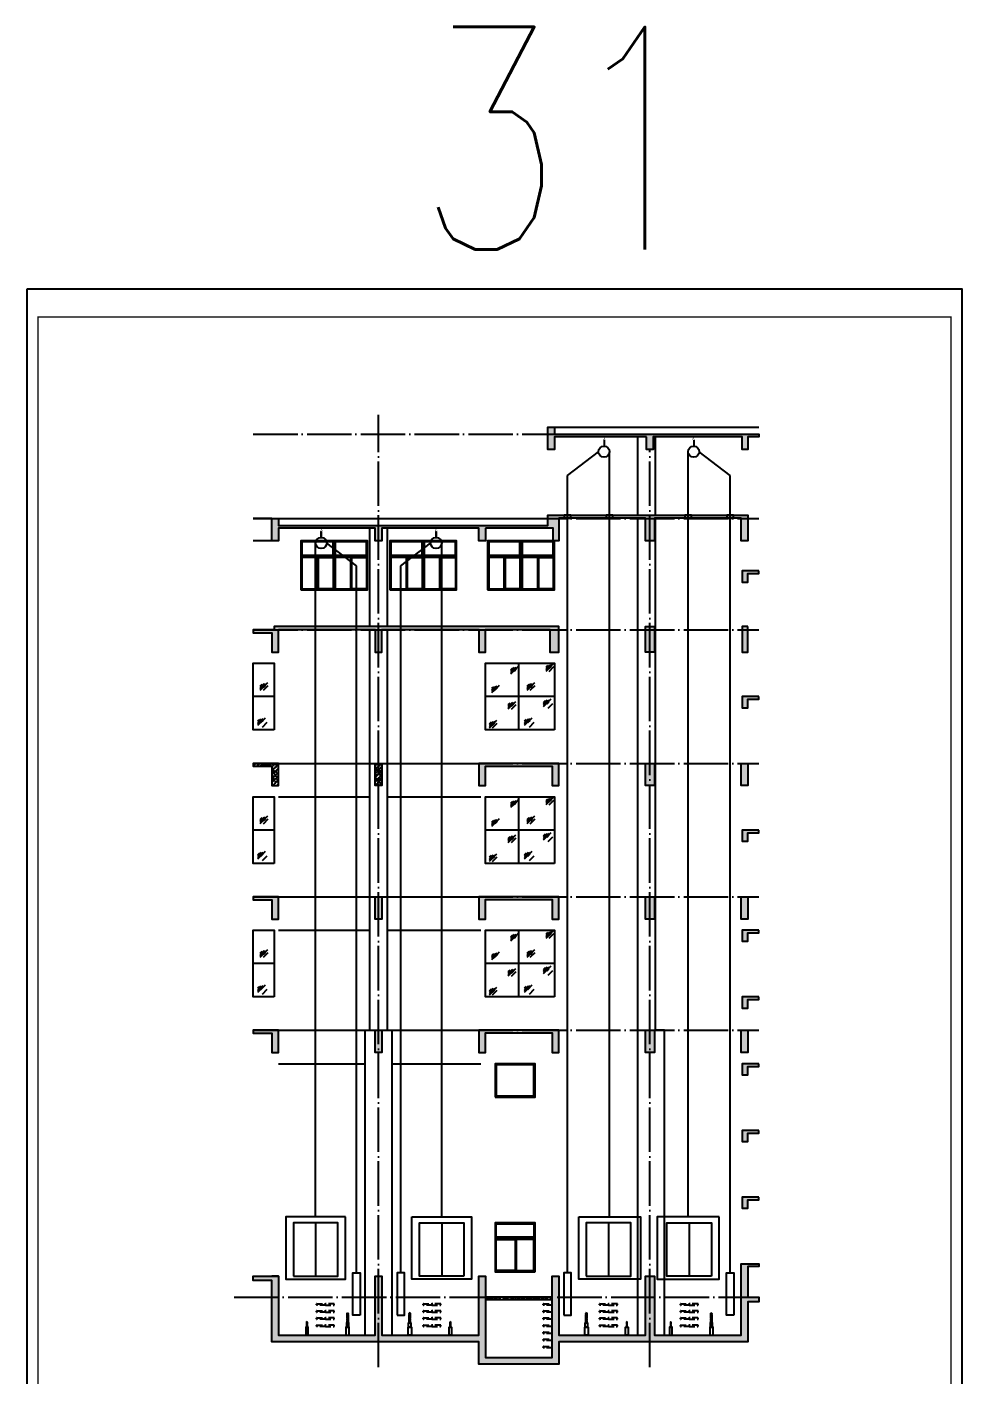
# Model space of a CAD drawing. Extents: x 6843040 to 15500510, y -6507076 to -4940511.
# Drawn here: x 8035144 to 8077194, y -6026614 to -5966062 of the extents above; entities that cross this region are included whole.
import ezdxf

# ---------------------------------------------------------------- set-up
doc = ezdxf.new("R2010")
doc.units = 0
doc.header["$LTSCALE"] = 1000
doc.header["$MEASUREMENT"] = 0
doc.linetypes.add('DASH', pattern=[0.35, 0.25, -0.1])
doc.linetypes.add('DOTE', pattern=[2.42, 2, -0.2, 0.02, -0.2])
for name, color, linetype in [('COLUMN', 10, 'Continuous'), ('DOTE', 8, 'DOTE'), ('E_LINE_4', 5, 'Continuous'), ('E_LINE_5', 8, 'Continuous'), ('plan-1', 40, 'Continuous'), ('PUB_HACTH', 8, 'Continuous'), ('PUB_HATCH', 8, 'Continuous'), ('PUB_TEXT', 7, 'Continuous'), ('PUB_TITLE', 4, 'Continuous'), ('STAIR', 2, 'Continuous')]:
    doc.layers.add(name, color=color, linetype=linetype)
doc.styles.add('_HZTXT', font='SIMPLEX', dxfattribs={"width": 0.9, "bigfont": 'HZTXT'})
pattern_1 = [(45, (-168062.69, 49489.64), (-88.3883476, 88.3883476), []), (50, (-168062.7, 49489.64), (358.630091, -31.3760675), [37.5, -412.5]), (355, (-168062.7, 49489.64), (-69.375667, 376.096067), [30, -330]), (100.4514, (-168032.8, 49487.03), (289.254691, 344.719771), [31.870095, -350.571056]), (46.1842, (-168062.7, 49589.64), (533.620524, -82.759507), [56.25, -618.75]), (96.6356, (-168018.2, 49582.75), (467.331353, 487.058935), [47.805144, -525.8565]), (351.1842, (-168062.7, 49589.64), (467.330973, 487.0593), [45, -495]), (21, (-168012.7, 49564.64), (298.453526, -201.309445), [37.5, -412.5]), (326, (-168012.7, 49564.64), (121.657666, 362.575023), [30, -330]), (71.4514, (-167987.8, 49547.87), (420.111314, 161.265248), [31.870095, -350.571056]), (37.5, (-168062.69, 49489.64), (6.0799277, 166.4469269), [0, -326, 0, -335, 0, -331.25]), (7.5, (-168062.69, 49489.64), (131.5347687, 197.205856), [0, -191, 0, -318.5, 0, -126.25]), (327.5, (-168174.19, 49489.64), (266.911218, -11.2774359), [0, -125, 0, -390, 0, -517.5]), (317.5, (-168224.19, 49489.64), (291.5930847, 50.052491), [0, -162.5, 0, -259, 0, -367.5])]

msp = doc.modelspace()

# ---------------------------------------------------------------- hatches: boundary and pattern name
at = {"layer": 'PUB_HACTH'}
h = msp.add_hatch(dxfattribs=at)
h.set_pattern_fill('玻璃1', color=256, scale=150, style=0)
h.set_pattern_definition([(45, (400297.2, 55995.7), (-734.82537, 734.82537), [336, -864]), (45, (400441.2, 56055.7), (-734.82537, 734.82537), [144, -1056]), (45, (400297.2, 56055.7), (-734.82537, 734.82537), [240, -960]), (45, (400369.2, 55995.7), (806.10173, -806.10173), [300, -900]), (45, (400297.2, 55935.7), (-734.82537, 734.82537), [480, -720]), (45, (400297.2, 56115.7), (-734.82537, 734.82537), [120, -1080])])
h.paths.add_polyline_path([(8045318.4, -5994662.1), (8045318.4, -5997662.1), (8046259.7, -5997662.1), (8046259.7, -5994662.1)])
h = msp.add_hatch(dxfattribs=at)
h.set_pattern_fill('玻璃1', color=256, scale=150, style=0)
h.set_pattern_definition([(45, (412297.6, 55995.7), (-734.82537, 734.82537), [336, -864]), (45, (412441.6, 56055.7), (-734.82537, 734.82537), [144, -1056]), (45, (412297.6, 56055.7), (-734.82537, 734.82537), [240, -960]), (45, (412369.6, 55995.7), (806.10173, -806.10173), [300, -900]), (45, (412297.6, 55935.7), (-734.82537, 734.82537), [480, -720]), (45, (412297.6, 56115.7), (-734.82537, 734.82537), [120, -1080])])
h.paths.add_polyline_path([(8058860.1, -5997662.1), (8055759.7, -5997662.1), (8055759.7, -5994662.1), (8056258.5, -5994662.1), (8058860.1, -5994662.1)])
h = msp.add_hatch(dxfattribs=at)
h.set_pattern_fill('玻璃1', color=256, scale=150, style=0)
h.set_pattern_definition([(45, (400297.2, 49995.7), (-734.82537, 734.82537), [336, -864]), (45, (400441.2, 50055.7), (-734.82537, 734.82537), [144, -1056]), (45, (400297.2, 50055.7), (-734.82537, 734.82537), [240, -960]), (45, (400369.2, 49995.7), (806.10173, -806.10173), [300, -900]), (45, (400297.2, 49935.7), (-734.82537, 734.82537), [480, -720]), (45, (400297.2, 50115.7), (-734.82537, 734.82537), [120, -1080])])
h.paths.add_polyline_path([(8045318.4, -6000662.1), (8045318.4, -6003662.1), (8046259.7, -6003662.1), (8046259.7, -6000662.1)])
h = msp.add_hatch(dxfattribs=at)
h.set_pattern_fill('玻璃1', color=256, scale=150, style=0)
h.set_pattern_definition([(45, (412297.6, 49995.7), (-734.82537, 734.82537), [336, -864]), (45, (412441.6, 50055.7), (-734.82537, 734.82537), [144, -1056]), (45, (412297.6, 50055.7), (-734.82537, 734.82537), [240, -960]), (45, (412369.6, 49995.7), (806.10173, -806.10173), [300, -900]), (45, (412297.6, 49935.7), (-734.82537, 734.82537), [480, -720]), (45, (412297.6, 50115.7), (-734.82537, 734.82537), [120, -1080])])
h.paths.add_polyline_path([(8058860.1, -6003662.1), (8055759.7, -6003662.1), (8055759.7, -6000662.1), (8056258.5, -6000662.1), (8058860.1, -6000662.1)])
h = msp.add_hatch(dxfattribs=at)
h.set_pattern_fill('玻璃1', color=256, scale=150, style=0)
h.set_pattern_definition([(45, (400297.2, 43995.7), (-734.82537, 734.82537), [336, -864]), (45, (400441.2, 44055.7), (-734.82537, 734.82537), [144, -1056]), (45, (400297.2, 44055.7), (-734.82537, 734.82537), [240, -960]), (45, (400369.2, 43995.7), (806.10173, -806.10173), [300, -900]), (45, (400297.2, 43935.7), (-734.82537, 734.82537), [480, -720]), (45, (400297.2, 44115.7), (-734.82537, 734.82537), [120, -1080])])
h.paths.add_polyline_path([(8045318.4, -6006662.1), (8045318.4, -6009662.1), (8046259.7, -6009662.1), (8046259.7, -6006662.1)])
h = msp.add_hatch(dxfattribs=at)
h.set_pattern_fill('玻璃1', color=256, scale=150, style=0)
h.set_pattern_definition([(45, (412297.6, 43995.7), (-734.82537, 734.82537), [336, -864]), (45, (412441.6, 44055.7), (-734.82537, 734.82537), [144, -1056]), (45, (412297.6, 44055.7), (-734.82537, 734.82537), [240, -960]), (45, (412369.6, 43995.7), (806.10173, -806.10173), [300, -900]), (45, (412297.6, 43935.7), (-734.82537, 734.82537), [480, -720]), (45, (412297.6, 44115.7), (-734.82537, 734.82537), [120, -1080])])
h.paths.add_polyline_path([(8058860.1, -6009662.1), (8055759.7, -6009662.1), (8055759.7, -6006662.1), (8056258.5, -6006662.1), (8058860.1, -6006662.1)])
at = {"layer": 'PUB_HATCH'}
h = msp.add_hatch(dxfattribs=at)
h.set_pattern_fill('钢筋混凝土', color=256, scale=50, style=0)
h.set_pattern_definition(pattern_1)
h.paths.add_polyline_path([(8046459.7, -6011162.1), (8045318.4, -6011162.1), (8045318.4, -6011292.1), (8046160.1, -6011292.1), (8046160.1, -6012162.1), (8046459.7, -6012162.1)])
h.paths.add_polyline_path([(8046459.7, -6005162.1), (8045318.4, -6005162.1), (8045318.4, -6005292.1), (8046160.1, -6005292.1), (8046160.1, -6006162.1), (8046459.7, -6006162.1)])
h.paths.add_polyline_path([(8051109.5, -6005162.1), (8051109.5, -6006162.1), (8050809.9, -6006162.1), (8050809.9, -6005162.1)])
h.paths.add_polyline_path([(8055459.7, -6005162.1), (8055459.7, -6006162.1), (8055759.7, -6006162.1), (8055759.7, -6005282.1), (8058760.1, -6005282.1), (8058760.1, -6006162.1), (8059060.1, -6006162.1), (8059060.1, -6005162.1)])
h.paths.add_polyline_path([(8055459.7, -6011162.1), (8055459.7, -6012162.1), (8055759.7, -6012162.1), (8055759.7, -6011282.1), (8058760.1, -6011282.1), (8058760.1, -6012162.1), (8059060.1, -6012162.1), (8059060.1, -6011162.1)])
h.paths.add_polyline_path([(8051109.5, -6011162.1), (8051109.5, -6012162.1), (8050809.9, -6012162.1), (8050809.9, -6011162.1)])
h.paths.add_polyline_path([(8063359.7, -6011162.1), (8063359.7, -6012162.1), (8062960.1, -6012162.1), (8062960.1, -6011162.1)])
h.paths.add_polyline_path([(8067559.7, -6011162.1), (8067559.7, -6012162.1), (8067259.7, -6012162.1), (8067259.7, -6011162.1)])
h.paths.add_polyline_path([(8068052.1, -6012662.1), (8067309.7, -6012662.1), (8067309.7, -6013162.1), (8067559.7, -6013162.1), (8067559.7, -6012782.1), (8068052.1, -6012782.1)])
h.paths.add_polyline_path([(8068052.1, -6015662.1), (8067309.7, -6015662.1), (8067309.7, -6016162.1), (8067559.7, -6016162.1), (8067559.7, -6015782.1), (8068052.1, -6015782.1)])
h.paths.add_polyline_path([(8068052.1, -6018662.1), (8067309.7, -6018662.1), (8067309.7, -6019162.1), (8067559.7, -6019162.1), (8067559.7, -6018782.1), (8068052.1, -6018782.1)])
h.paths.add_polyline_path([(8068052.1, -6009662.1), (8067309.7, -6009662.1), (8067309.7, -6010162.1), (8067559.7, -6010162.1), (8067559.7, -6009782.1), (8068052.1, -6009782.1)])
h.paths.add_polyline_path([(8068052.1, -6006662.1), (8067309.7, -6006662.1), (8067309.7, -6007162.1), (8067559.7, -6007162.1), (8067559.7, -6006782.1), (8068052.1, -6006782.1)])
h.paths.add_polyline_path([(8067559.7, -6005162.1), (8067559.7, -6006162.1), (8067259.7, -6006162.1), (8067259.7, -6005162.1)])
h.paths.add_polyline_path([(8063359.7, -6005162.1), (8063359.7, -6006162.1), (8062960.1, -6006162.1), (8062960.1, -6005162.1)])
h.paths.add_polyline_path([(8068052.1, -6002162.1), (8067309.7, -6002162.1), (8067309.7, -6002662.1), (8067559.7, -6002662.1), (8067559.7, -6002282.1), (8068052.1, -6002282.1)])
h.paths.add_polyline_path([(8067559.7, -5999162.1), (8067559.7, -6000162.1), (8067259.7, -6000162.1), (8067259.7, -5999162.1)])
h.paths.add_polyline_path([(8063359.7, -5999162.1), (8063359.7, -6000162.1), (8062960.1, -6000162.1), (8062960.1, -5999162.1)])
h.paths.add_polyline_path([(8055459.7, -5999162.1), (8055459.7, -6000162.1), (8055759.7, -6000162.1), (8055759.7, -5999282.1), (8058760.1, -5999282.1), (8058760.1, -6000162.1), (8059060.1, -6000162.1), (8059060.1, -5999162.1)])
h.paths.add_polyline_path([(8046459.7, -5993142.1), (8050809.9, -5993142.1), (8050809.9, -5994162.1), (8051109.5, -5994162.1), (8051109.5, -5993142.1), (8055459.7, -5993142.1), (8055459.7, -5994162.1), (8055759.7, -5994162.1), (8055759.7, -5993142.1), (8058660.5, -5993142.1), (8058660.5, -5994162.1), (8059060.1, -5994162.1), (8059060.1, -5993012.1), (8046259.7, -5993012.1), (8046259.7, -5993162.1), (8045318.4, -5993162.1), (8045318.4, -5993292.1), (8046160.1, -5993292.1), (8046160.1, -5994162.1), (8046459.7, -5994162.1)])
h.paths.add_polyline_path([(8067559.7, -5993012.1), (8067309.7, -5993012.1), (8067309.7, -5994162.1), (8067559.7, -5994162.1)])
h.paths.add_polyline_path([(8063359.7, -5993012.1), (8063359.7, -5994162.1), (8062960.1, -5994162.1), (8062960.1, -5993012.1)])
h.paths.add_polyline_path([(8068052.1, -5996162.1), (8067309.7, -5996162.1), (8067309.7, -5996662.1), (8067559.7, -5996662.1), (8067559.7, -5996282.1), (8068052.1, -5996282.1)])
h.paths.add_polyline_path([(8068052.1, -5990512.1), (8067309.7, -5990512.1), (8067309.7, -5991012.1), (8067559.7, -5991012.1), (8067559.7, -5990632.1), (8068052.1, -5990632.1)])
h.paths.add_polyline_path([(8055759.7, -5988588.2), (8055759.7, -5989168.1), (8055459.7, -5989168.1), (8055459.7, -5988588.2), (8051109.7, -5988588.2), (8051109.7, -5989168.1), (8050809.7, -5989168.1), (8050809.7, -5988588.2), (8046459.7, -5988588.2), (8046459.7, -5989168.1), (8046159.7, -5989168.1), (8046159.7, -5988162.1), (8046459.7, -5988162.1), (8046459.7, -5988468.1), (8058560.1, -5988468.1), (8058560.1, -5988012.1), (8067559.7, -5988012.1), (8067559.7, -5989162.1), (8067259.7, -5989162.1), (8067259.7, -5988142.1), (8063359.7, -5988142.1), (8063359.7, -5989162.1), (8062960.1, -5989162.1), (8062960.1, -5988142.1), (8059060.1, -5988142.1), (8059060.1, -5989162.1), (8058810.1, -5989162.1), (8058810.1, -5988588.2)])
h.paths.add_polyline_path([(8063010.1, -5984482.1), (8058860.1, -5984482.1), (8058860.1, -5985062.1), (8058560.1, -5985062.1), (8058560.1, -5984056), (8058860.1, -5984056), (8058860.1, -5984362.1), (8068052.1, -5984362.1), (8068052.1, -5984482.1), (8067559.7, -5984482.1), (8067559.7, -5985056), (8067309.7, -5985056), (8067309.7, -5984482.1), (8063309.7, -5984482.1), (8063309.7, -5985056), (8063010.1, -5985056)])
h = msp.add_hatch(dxfattribs=at)
h.set_pattern_fill('钢筋混凝土', color=256, scale=50, style=0)
h.set_pattern_definition([(45, (-158348.54, 0), (-88.3883476, 88.3883476), []), (50, (-158348.54, 0), (358.630091, -31.3760675), [37.5, -412.5]), (355, (-158348.54, 0), (-69.375667, 376.096067), [30, -330]), (100.4514, (-158318.65, -2.6), (289.254691, 344.719771), [31.870095, -350.571056]), (46.1842, (-158348.54, 100), (533.620524, -82.759507), [56.25, -618.75]), (96.6356, (-158304.07, 93.1), (467.331353, 487.058935), [47.805144, -525.8565]), (351.1842, (-158348.54, 100), (467.330973, 487.0593), [45, -495]), (21, (-158298.54, 75), (298.453526, -201.309445), [37.5, -412.5]), (326, (-158298.54, 75), (121.657666, 362.575023), [30, -330]), (71.4514, (-158273.67, 58.22), (420.111314, 161.265248), [31.870095, -350.571056]), (37.5, (-158348.54, 0), (6.0799277, 166.4469269), [0, -326, 0, -335, 0, -331.25]), (7.5, (-158348.54, 0), (131.5347687, 197.205856), [0, -191, 0, -318.5, 0, -126.25]), (327.5, (-158460.04, 0), (266.911218, -11.2774359), [0, -125, 0, -390, 0, -517.5]), (317.5, (-158510.04, 0), (291.5930847, 50.052491), [0, -162.5, 0, -259, 0, -367.5])])
h.paths.add_polyline_path([(8046459.7, -5999162.1), (8045318.4, -5999162.1), (8045318.4, -5999292.1), (8046160.1, -5999292.1), (8046160.1, -6000162.1), (8046459.7, -6000162.1)])
h.paths.add_polyline_path([(8051109.5, -5999162.1), (8051109.5, -6000162.1), (8050809.9, -6000162.1), (8050809.9, -5999162.1)])
h = msp.add_hatch(dxfattribs=at)
h.set_pattern_fill('钢筋混凝土', color=256, scale=50, style=0)
h.set_pattern_definition(pattern_1)
h.paths.add_polyline_path([(8067259.7, -6022212.1), (8067259.7, -6021662.1), (8068052.1, -6021662.1), (8068052.1, -6021782.1), (8067559.7, -6021782.1), (8067559.7, -6023162.1), (8068052.1, -6023162.1), (8068052.1, -6023362.1), (8067559.7, -6023362.1), (8067559.7, -6025162.1), (8059060.1, -6025162.1), (8059060.1, -6026162.1), (8055459.7, -6026162.1), (8055459.7, -6025162.1), (8046159.7, -6025162.1), (8046159.7, -6022412.1), (8045318.4, -6022412.1), (8045318.4, -6022212.1), (8046459.7, -6022212.1), (8046459.7, -6024862.1), (8050809.7, -6024862.1), (8050809.7, -6022212.1), (8051109.7, -6022212.1), (8051109.7, -6024862.1), (8055459.7, -6024862.1), (8055459.7, -6022212.1), (8055759.7, -6022212.1), (8055759.7, -6025862.1), (8058760.1, -6025862.1), (8058760.1, -6022212.1), (8059060.1, -6022212.1), (8059060.1, -6024862.1), (8062960.1, -6024862.1), (8062960.1, -6022212.1), (8063359.7, -6022212.1), (8063359.7, -6024862.1), (8067259.7, -6024862.1)])
h = msp.add_hatch(dxfattribs=at)
h.set_pattern_fill('钢筋混凝土', color=256, scale=50, style=0)
h.set_pattern_definition(pattern_1)
h.paths.add_polyline_path([(8055759.7, -6023262.1), (8058760.1, -6023262.1), (8058760.1, -6023162.1), (8055759.7, -6023162.1)])

# ---------------------------------------------------------------- linework, layer by layer
at = {"layer": 'COLUMN'}
for points in [[(8063010.1, -5984482.1), (8058860.1, -5984482.1), (8058860.1, -5985062.1), (8058560.1, -5985062.1), (8058560.1, -5984056), (8058860.1, -5984056), (8058860.1, -5984362.1), (8068052.1, -5984362.1), (8068052.1, -5984482.1), (8067559.7, -5984482.1), (8067559.7, -5985056), (8067309.7, -5985056), (8067309.7, -5984482.1), (8063309.7, -5984482.1), (8063309.7, -5985056), (8063010.1, -5985056), (8063010.1, -5984482.1)], [(8055759.7, -5988588.2), (8055759.7, -5989168.1), (8055459.7, -5989168.1), (8055459.7, -5988588.2), (8051109.7, -5988588.2), (8051109.7, -5989168.1), (8050809.7, -5989168.1), (8050809.7, -5988588.2), (8046459.7, -5988588.2), (8046459.7, -5989168.1), (8046159.7, -5989168.1), (8046159.7, -5988162.1), (8046459.7, -5988162.1), (8046459.7, -5988468.1), (8058560.1, -5988468.1), (8058560.1, -5988012.1), (8067559.7, -5988012.1), (8067559.7, -5989162.1), (8067259.7, -5989162.1), (8067259.7, -5988142.1), (8063359.7, -5988142.1), (8063359.7, -5989162.1), (8062960.1, -5989162.1), (8062960.1, -5988142.1), (8059060.1, -5988142.1), (8059060.1, -5989162.1), (8058810.1, -5989162.1), (8058810.1, -5989162.1), (8058810.1, -5988588.2), (8055759.7, -5988588.2)], [(8046459.7, -5993142.1), (8050809.9, -5993142.1), (8050809.9, -5994162.1), (8051109.5, -5994162.1), (8051109.5, -5993142.1), (8055459.7, -5993142.1), (8055459.7, -5994162.1), (8055759.7, -5994162.1), (8055759.7, -5993142.1), (8058660.5, -5993142.1), (8058660.5, -5994162.1), (8059060.1, -5994162.1), (8059060.1, -5993012.1), (8046259.7, -5993012.1), (8046259.7, -5993162.1), (8045318.4, -5993162.1), (8045318.4, -5993292.1), (8046160.1, -5993292.1), (8046160.1, -5994162.1), (8046459.7, -5994162.1), (8046459.7, -5993142.1)], [(8055459.7, -5999162.1), (8055459.7, -6000162.1), (8055759.7, -6000162.1), (8055759.7, -5999282.1), (8058760.1, -5999282.1), (8058760.1, -6000162.1), (8059060.1, -6000162.1), (8059060.1, -5999162.1), (8055459.7, -5999162.1)], [(8055459.7, -6005162.1), (8055459.7, -6006162.1), (8055759.7, -6006162.1), (8055759.7, -6005282.1), (8058760.1, -6005282.1), (8058760.1, -6006162.1), (8059060.1, -6006162.1), (8059060.1, -6005162.1), (8055459.7, -6005162.1)], [(8055459.7, -6011162.1), (8055459.7, -6012162.1), (8055759.7, -6012162.1), (8055759.7, -6011282.1), (8058760.1, -6011282.1), (8058760.1, -6012162.1), (8059060.1, -6012162.1), (8059060.1, -6011162.1), (8055459.7, -6011162.1)], [(8067259.7, -6022212.1), (8067259.7, -6021662.1), (8068052.1, -6021662.1), (8068052.1, -6021782.1), (8067559.7, -6021782.1), (8067559.7, -6023162.1), (8068052.1, -6023162.1), (8068052.1, -6023362.1), (8067559.7, -6023362.1), (8067559.7, -6025162.1), (8059060.1, -6025162.1), (8059060.1, -6026162.1), (8055459.7, -6026162.1), (8055459.7, -6025162.1), (8046159.7, -6025162.1), (8046159.7, -6022412.1), (8045318.4, -6022412.1), (8045318.4, -6022212.1), (8046459.7, -6022212.1), (8046459.7, -6024862.1), (8050809.7, -6024862.1), (8050809.7, -6022212.1), (8051109.7, -6022212.1), (8051109.7, -6024862.1), (8055459.7, -6024862.1), (8055459.7, -6022212.1), (8055759.7, -6022212.1), (8055759.7, -6025862.1), (8058760.1, -6025862.1), (8058760.1, -6022212.1), (8059060.1, -6022212.1), (8059060.1, -6024862.1), (8062960.1, -6024862.1), (8062960.1, -6022212.1), (8063359.7, -6022212.1), (8063359.7, -6024862.1), (8067259.7, -6024862.1), (8067259.7, -6022212.1), (8067259.7, -6022212.1)], [(8046459.7, -6022212.1), (8046159.7, -6022212.1)]]:
    msp.add_lwpolyline(points, dxfattribs=at)
for points in [[(8068052.1, -5990512.1), (8067309.7, -5990512.1), (8067309.7, -5991012.1), (8067559.7, -5991012.1), (8067559.7, -5990632.1), (8068052.1, -5990632.1)], [(8063359.7, -5993012.1), (8063359.7, -5994162.1), (8062960.1, -5994162.1), (8062960.1, -5993012.1)], [(8067559.7, -5993012.1), (8067309.7, -5993012.1), (8067309.7, -5994162.1), (8067559.7, -5994162.1), (8067559.7, -5993012.1)], [(8068052.1, -5996162.1), (8067309.7, -5996162.1), (8067309.7, -5996662.1), (8067559.7, -5996662.1), (8067559.7, -5996282.1), (8068052.1, -5996282.1)], [(8046459.7, -5999162.1), (8045318.4, -5999162.1), (8045318.4, -5999292.1), (8046160.1, -5999292.1), (8046160.1, -6000162.1), (8046459.7, -6000162.1)], [(8051109.5, -5999162.1), (8051109.5, -6000162.1), (8050809.9, -6000162.1), (8050809.9, -5999162.1)], [(8063359.7, -5999162.1), (8063359.7, -6000162.1), (8062960.1, -6000162.1), (8062960.1, -5999162.1)], [(8067559.7, -5999162.1), (8067559.7, -6000162.1), (8067259.7, -6000162.1), (8067259.7, -5999162.1)], [(8068052.1, -6002162.1), (8067309.7, -6002162.1), (8067309.7, -6002662.1), (8067559.7, -6002662.1), (8067559.7, -6002282.1), (8068052.1, -6002282.1)], [(8046459.7, -6005162.1), (8045318.4, -6005162.1), (8045318.4, -6005292.1), (8046160.1, -6005292.1), (8046160.1, -6006162.1), (8046459.7, -6006162.1)], [(8051109.5, -6005162.1), (8051109.5, -6006162.1), (8050809.9, -6006162.1), (8050809.9, -6005162.1)], [(8063359.7, -6005162.1), (8063359.7, -6006162.1), (8062960.1, -6006162.1), (8062960.1, -6005162.1)], [(8067559.7, -6005162.1), (8067559.7, -6006162.1), (8067259.7, -6006162.1), (8067259.7, -6005162.1)], [(8068052.1, -6006662.1), (8067309.7, -6006662.1), (8067309.7, -6007162.1), (8067559.7, -6007162.1), (8067559.7, -6006782.1), (8068052.1, -6006782.1)], [(8068052.1, -6009662.1), (8067309.7, -6009662.1), (8067309.7, -6010162.1), (8067559.7, -6010162.1), (8067559.7, -6009782.1), (8068052.1, -6009782.1)], [(8046459.7, -6011162.1), (8045318.4, -6011162.1), (8045318.4, -6011292.1), (8046160.1, -6011292.1), (8046160.1, -6012162.1), (8046459.7, -6012162.1)], [(8051109.5, -6011162.1), (8051109.5, -6012162.1), (8050809.9, -6012162.1), (8050809.9, -6011162.1)], [(8063359.7, -6011162.1), (8063359.7, -6012162.1), (8062960.1, -6012162.1), (8062960.1, -6011162.1)], [(8067559.7, -6011162.1), (8067559.7, -6012162.1), (8067259.7, -6012162.1), (8067259.7, -6011162.1)], [(8068052.1, -6012662.1), (8067309.7, -6012662.1), (8067309.7, -6013162.1), (8067559.7, -6013162.1), (8067559.7, -6012782.1), (8068052.1, -6012782.1)], [(8068052.1, -6015662.1), (8067309.7, -6015662.1), (8067309.7, -6016162.1), (8067559.7, -6016162.1), (8067559.7, -6015782.1), (8068052.1, -6015782.1)], [(8068052.1, -6018662.1), (8067309.7, -6018662.1), (8067309.7, -6019162.1), (8067559.7, -6019162.1), (8067559.7, -6018782.1), (8068052.1, -6018782.1)], [(8055759.7, -6023262.1), (8058760.1, -6023262.1), (8058760.1, -6023162.1), (8055759.7, -6023162.1)]]:
    msp.add_lwpolyline(points, close=True, dxfattribs=at)
at = {"layer": 'DOTE'}
for p, q in [((8050959.7, -6026309), (8050959.7, -5983491.8)), ((8063159.9, -6026309), (8063159.9, -5985056))]:
    msp.add_line(p, q, dxfattribs=at)
for points in [[(8045318.4, -5984362.1), (8068052.1, -5984362.1)], [(8045318.4, -5988162.1), (8068052.1, -5988162.1)], [(8045318.4, -5993162.1), (8068052.1, -5993162.1)], [(8045318.4, -5999162.1), (8068052.1, -5999162.1)], [(8045318.4, -6005162.1), (8068052.1, -6005162.1)], [(8045318.4, -6011162.1), (8068052.1, -6011162.1)], [(8044468.6, -6023162.1), (8068052.1, -6023162.1)]]:
    msp.add_lwpolyline(points, dxfattribs=at)
at = {"layer": 'E_LINE_4'}
for points in [[(8062609.9, -5988012.1), (8062609.9, -5984482.1)], [(8063409.9, -5988012.1), (8063409.9, -5984482.1)], [(8062609.9, -6024862.1), (8062609.9, -5988142.1)], [(8063409.9, -6011162.1), (8063409.9, -5988142.1)], [(8050559.7, -5993012.1), (8050559.7, -5988588.2)], [(8051359.7, -5993012.1), (8051359.7, -5988588.2)], [(8050559.7, -6011162.1), (8050559.7, -5993142.1)], [(8051359.7, -6011162.1), (8051359.7, -5993142.1)], [(8058260.1, -5993162.1), (8058260.1, -5993142.1)], [(8046459.7, -5999162.1), (8050559.7, -5999162.1)], [(8051359.7, -5999162.1), (8055459.7, -5999162.1)], [(8046459.7, -6000662.1), (8050559.7, -6000662.1)], [(8051359.7, -6000662.1), (8055559.7, -6000662.1)], [(8046459.7, -6005162.1), (8050559.7, -6005162.1)], [(8051359.7, -6005162.1), (8055459.7, -6005162.1)], [(8046459.7, -6006662.1), (8050559.7, -6006662.1)], [(8051359.7, -6006662.1), (8055559.7, -6006662.1)], [(8046459.7, -6011162.1), (8050559.7, -6011162.1)], [(8050359.7, -6024862.1), (8050359.7, -6011162.1)], [(8051359.7, -6011162.1), (8055459.7, -6011162.1)], [(8051559.7, -6024862.1), (8051559.7, -6011162.1)], [(8063809.9, -6024862.1), (8063809.9, -6011162.1), (8063409.9, -6011162.1)], [(8046459.7, -6012662.1), (8050359.7, -6012662.1)], [(8051559.7, -6012662.1), (8055559.7, -6012662.1)]]:
    msp.add_lwpolyline(points, dxfattribs=at)
at = {"layer": 'E_LINE_5'}
for points in [[(8058860.1, -5984056), (8068052.1, -5984056)], [(8046159.7, -5988162.1), (8045318.4, -5988162.1)], [(8046459.7, -5988162.1), (8058560.1, -5988162.1)], [(8046159.7, -5989168.1), (8045318.4, -5989168.1)], [(8048960.1, -5989162.1), (8048960.1, -5991362.1)], [(8052960.1, -5989162.1), (8052960.1, -5991362.1)], [(8057360.1, -5989162.1), (8057360.1, -5991362.1)], [(8048960.1, -5989862.1), (8047460.1, -5989862.1)], [(8048210.1, -5989862.1), (8048210.1, -5991362.1)], [(8050460.1, -5989862.1), (8048960.1, -5989862.1)], [(8049710.1, -5989862.1), (8049710.1, -5991362.1)], [(8052960.1, -5989862.1), (8051460.1, -5989862.1)], [(8052210.1, -5989862.1), (8052210.1, -5991362.1)], [(8054460.1, -5989862.1), (8052960.1, -5989862.1)], [(8053710.1, -5989862.1), (8053710.1, -5991362.1)], [(8057360.1, -5989862.1), (8055860.1, -5989862.1)], [(8056610.1, -5989862.1), (8056610.1, -5991362.1)], [(8058860.1, -5989862.1), (8057360.1, -5989862.1)], [(8058110.1, -5989862.1), (8058110.1, -5991362.1)], [(8057259.3, -5997662.1), (8057259.3, -5994662.1)], [(8046259.7, -5996162.1), (8045318.4, -5996162.1)], [(8058860.1, -5996162.1), (8055759.7, -5996162.1)], [(8067559.7, -5999162.1), (8067805.1, -5999162.1)], [(8057259.3, -6003662.1), (8057259.3, -6000662.1)], [(8046259.7, -6002162.1), (8045318.4, -6002162.1)], [(8058860.1, -6002162.1), (8055759.7, -6002162.1)], [(8057259.3, -6009662.1), (8057259.3, -6006662.1)], [(8046259.7, -6008162.1), (8045318.4, -6008162.1)], [(8058860.1, -6008162.1), (8055759.7, -6008162.1)], [(8048124.7, -6019812.1), (8048124.7, -6022212.1)], [(8053794.7, -6019812.1), (8053794.7, -6022212.1)], [(8061295.1, -6019812.1), (8061295.1, -6022212.1)], [(8064925.1, -6019812.1), (8064925.1, -6022212.1)], [(8057994.7, -6020512.1), (8056194.7, -6020512.1)], [(8057094.7, -6020512.1), (8057094.7, -6022012.1)]]:
    msp.add_lwpolyline(points, dxfattribs=at)
for points in [[(8047460.1, -5991362.1), (8050460.1, -5991362.1), (8050460.1, -5989162.1), (8047460.1, -5989162.1)], [(8051460.1, -5991362.1), (8054460.1, -5991362.1), (8054460.1, -5989162.1), (8051460.1, -5989162.1)], [(8055860.1, -5991362.1), (8058860.1, -5991362.1), (8058860.1, -5989162.1), (8055860.1, -5989162.1)], [(8048910.1, -5989212.1), (8047510.1, -5989212.1), (8047510.1, -5989812.1), (8048910.1, -5989812.1)], [(8050410.1, -5989212.1), (8049010.1, -5989212.1), (8049010.1, -5989812.1), (8050410.1, -5989812.1)], [(8052910.1, -5989212.1), (8051510.1, -5989212.1), (8051510.1, -5989812.1), (8052910.1, -5989812.1)], [(8054410.1, -5989212.1), (8053010.1, -5989212.1), (8053010.1, -5989812.1), (8054410.1, -5989812.1)], [(8057310.1, -5989212.1), (8055910.1, -5989212.1), (8055910.1, -5989812.1), (8057310.1, -5989812.1)], [(8058810.1, -5989212.1), (8057410.1, -5989212.1), (8057410.1, -5989812.1), (8058810.1, -5989812.1)], [(8048210.1, -5989912.1), (8047510.1, -5989912.1), (8047510.1, -5991312.1), (8048210.1, -5991312.1)], [(8048260.1, -5989912.1), (8048910.1, -5989912.1), (8048910.1, -5991312.1), (8048260.1, -5991312.1)], [(8049710.1, -5989912.1), (8049010.1, -5989912.1), (8049010.1, -5991312.1), (8049710.1, -5991312.1)], [(8049760.1, -5989912.1), (8050410.1, -5989912.1), (8050410.1, -5991312.1), (8049760.1, -5991312.1)], [(8052210.1, -5989912.1), (8051510.1, -5989912.1), (8051510.1, -5991312.1), (8052210.1, -5991312.1)], [(8052260.1, -5989912.1), (8052910.1, -5989912.1), (8052910.1, -5991312.1), (8052260.1, -5991312.1)], [(8053710.1, -5989912.1), (8053010.1, -5989912.1), (8053010.1, -5991312.1), (8053710.1, -5991312.1)], [(8053760.1, -5989912.1), (8054410.1, -5989912.1), (8054410.1, -5991312.1), (8053760.1, -5991312.1)], [(8056610.1, -5989912.1), (8055910.1, -5989912.1), (8055910.1, -5991312.1), (8056610.1, -5991312.1)], [(8056660.1, -5989912.1), (8057310.1, -5989912.1), (8057310.1, -5991312.1), (8056660.1, -5991312.1)], [(8058110.1, -5989912.1), (8057410.1, -5989912.1), (8057410.1, -5991312.1), (8058110.1, -5991312.1)], [(8058160.1, -5989912.1), (8058810.1, -5989912.1), (8058810.1, -5991312.1), (8058160.1, -5991312.1)], [(8046259.7, -5997662.1), (8045318.4, -5997662.1), (8045318.4, -5995062.1), (8045318.4, -5995062.1), (8045318.4, -5994662.1), (8046259.7, -5994662.1)], [(8058860.1, -5997662.1), (8055759.7, -5997662.1), (8055759.7, -5995062.1), (8055759.7, -5995062.1), (8055759.7, -5994662.1), (8058860.1, -5994662.1)], [(8046259.7, -6003662.1), (8045318.4, -6003662.1), (8045318.4, -6001062.1), (8045318.4, -6001062.1), (8045318.4, -6000662.1), (8046259.7, -6000662.1)], [(8058860.1, -6003662.1), (8055759.7, -6003662.1), (8055759.7, -6001062.1), (8055759.7, -6001062.1), (8055759.7, -6000662.1), (8058860.1, -6000662.1)], [(8046259.7, -6009662.1), (8045318.4, -6009662.1), (8045318.4, -6007062.1), (8045318.4, -6007062.1), (8045318.4, -6006662.1), (8046259.7, -6006662.1)], [(8058860.1, -6009662.1), (8055759.7, -6009662.1), (8055759.7, -6007062.1), (8055759.7, -6007062.1), (8055759.7, -6006662.1), (8058860.1, -6006662.1)], [(8056194.7, -6014162.1), (8057994.7, -6014162.1), (8057994.7, -6012662.1), (8056194.7, -6012662.1)], [(8056244.7, -6014112.1), (8057944.7, -6014112.1), (8057944.7, -6012712.1), (8056244.7, -6012712.1)], [(8047124.7, -6022212.1), (8049124.7, -6022212.1), (8049124.7, -6019812.1), (8047124.7, -6019812.1)], [(8054794.7, -6022212.1), (8052794.7, -6022212.1), (8052794.7, -6019812.1), (8054794.7, -6019812.1)], [(8057994.7, -6022012.1), (8057994.7, -6019812.1), (8056194.7, -6019812.1), (8056194.7, -6022012.1)], [(8056244.7, -6019862.1), (8057944.7, -6019862.1), (8057944.7, -6020462.1), (8056244.7, -6020462.1)], [(8060295.1, -6022212.1), (8062295.1, -6022212.1), (8062295.1, -6019812.1), (8060295.1, -6019812.1)], [(8065925.1, -6022212.1), (8063925.1, -6022212.1), (8063925.1, -6019812.1), (8065925.1, -6019812.1)], [(8056244.7, -6020562.1), (8057094.7, -6020562.1), (8057094.7, -6021962.1), (8056244.7, -6021962.1)], [(8057944.7, -6020562.1), (8057144.7, -6020562.1), (8057144.7, -6021962.1), (8057944.7, -6021962.1)]]:
    msp.add_lwpolyline(points, close=True, dxfattribs=at)
at = {"layer": 'plan-1'}
for points in [[(8048374.7, -5989010.8), (8048374.7, -5988738.2)], [(8053544.7, -5989010.8), (8053544.7, -5988738.2)], [(8059060.1, -6024862.1), (8059060.1, -6024862.1)]]:
    msp.add_lwpolyline(points, dxfattribs=at)
at = {"layer": 'PUB_HATCH', "linetype": 'DASH'}
for points in [[(8048565.3, -6023511.6), (8048180.2, -6023511.6, -0.4142136), (8048165.2, -6023496.6), (8048165.2, -6023466.6, -0.4142136), (8048180.2, -6023451.6), (8048565.3, -6023451.6)], [(8048565.3, -6023511.6), (8048950.3, -6023511.6, 0.4142136), (8048965.3, -6023496.6), (8048965.3, -6023466.6, 0.4142136), (8048950.3, -6023451.6), (8048565.3, -6023451.6)], [(8053354.2, -6023511.6), (8052969.2, -6023511.6, -0.4142136), (8052954.2, -6023496.6), (8052954.2, -6023466.6, -0.4142136), (8052969.2, -6023451.6), (8053354.2, -6023451.6)], [(8053354.2, -6023511.6), (8053739.2, -6023511.6, 0.4142136), (8053754.2, -6023496.6), (8053754.2, -6023466.6, 0.4142136), (8053739.2, -6023451.6), (8053354.2, -6023451.6)], [(8058760.1, -6023511.6), (8058375.1, -6023511.6, -0.4142136), (8058360.1, -6023496.6), (8058360.1, -6023466.6, -0.4142136), (8058375.1, -6023451.6), (8058760.1, -6023451.6)], [(8061295.1, -6023511.6), (8060910.1, -6023511.6, -0.4142136), (8060895.1, -6023496.6), (8060895.1, -6023466.6, -0.4142136), (8060910.1, -6023451.6), (8061295.1, -6023451.6)], [(8061295.1, -6023511.6), (8061680.2, -6023511.6, 0.4142136), (8061695.2, -6023496.6), (8061695.2, -6023466.6, 0.4142136), (8061680.2, -6023451.6), (8061295.1, -6023451.6)], [(8064925.1, -6023511.6), (8064540.1, -6023511.6, -0.4142136), (8064525.1, -6023496.6), (8064525.1, -6023466.6, -0.4142136), (8064540.1, -6023451.6), (8064925.1, -6023451.6)], [(8064925.1, -6023511.6), (8065310.2, -6023511.6, 0.4142136), (8065325.2, -6023496.6), (8065325.2, -6023466.6, 0.4142136), (8065310.2, -6023451.6), (8064925.1, -6023451.6)], [(8048565.3, -6023831.1), (8048180.2, -6023831.1, -0.4142136), (8048165.2, -6023816.1), (8048165.2, -6023786.1, -0.4142136), (8048180.2, -6023771.1), (8048565.3, -6023771.1)], [(8048565.3, -6024150.7), (8048180.2, -6024150.7, -0.4142136), (8048165.2, -6024135.7), (8048165.2, -6024105.7, -0.4142136), (8048180.2, -6024090.7), (8048565.3, -6024090.7)], [(8048565.3, -6023831.1), (8048950.3, -6023831.1, 0.4142136), (8048965.3, -6023816.1), (8048965.3, -6023786.1, 0.4142136), (8048950.3, -6023771.1), (8048565.3, -6023771.1)], [(8048565.3, -6024150.7), (8048950.3, -6024150.7, 0.4142136), (8048965.3, -6024135.7), (8048965.3, -6024105.7, 0.4142136), (8048950.3, -6024090.7), (8048565.3, -6024090.7)], [(8053354.2, -6023831.1), (8052969.2, -6023831.1, -0.4142136), (8052954.2, -6023816.1), (8052954.2, -6023786.1, -0.4142136), (8052969.2, -6023771.1), (8053354.2, -6023771.1)], [(8053354.2, -6024150.7), (8052969.2, -6024150.7, -0.4142136), (8052954.2, -6024135.7), (8052954.2, -6024105.7, -0.4142136), (8052969.2, -6024090.7), (8053354.2, -6024090.7)], [(8053354.2, -6023831.1), (8053739.2, -6023831.1, 0.4142136), (8053754.2, -6023816.1), (8053754.2, -6023786.1, 0.4142136), (8053739.2, -6023771.1), (8053354.2, -6023771.1)], [(8053354.2, -6024150.7), (8053739.2, -6024150.7, 0.4142136), (8053754.2, -6024135.7), (8053754.2, -6024105.7, 0.4142136), (8053739.2, -6024090.7), (8053354.2, -6024090.7)], [(8058760.1, -6023831.1), (8058375.1, -6023831.1, -0.4142136), (8058360.1, -6023816.1), (8058360.1, -6023786.1, -0.4142136), (8058375.1, -6023771.1), (8058760.1, -6023771.1)], [(8058760.1, -6024150.7), (8058375.1, -6024150.7, -0.4142136), (8058360.1, -6024135.7), (8058360.1, -6024105.7, -0.4142136), (8058375.1, -6024090.7), (8058760.1, -6024090.7)], [(8061295.1, -6023831.1), (8060910.1, -6023831.1, -0.4142136), (8060895.1, -6023816.1), (8060895.1, -6023786.1, -0.4142136), (8060910.1, -6023771.1), (8061295.1, -6023771.1)], [(8061295.1, -6024150.7), (8060910.1, -6024150.7, -0.4142136), (8060895.1, -6024135.7), (8060895.1, -6024105.7, -0.4142136), (8060910.1, -6024090.7), (8061295.1, -6024090.7)], [(8061295.1, -6023831.1), (8061680.2, -6023831.1, 0.4142136), (8061695.2, -6023816.1), (8061695.2, -6023786.1, 0.4142136), (8061680.2, -6023771.1), (8061295.1, -6023771.1)], [(8061295.1, -6024150.7), (8061680.2, -6024150.7, 0.4142136), (8061695.2, -6024135.7), (8061695.2, -6024105.7, 0.4142136), (8061680.2, -6024090.7), (8061295.1, -6024090.7)], [(8064925.1, -6023831.1), (8064540.1, -6023831.1, -0.4142136), (8064525.1, -6023816.1), (8064525.1, -6023786.1, -0.4142136), (8064540.1, -6023771.1), (8064925.1, -6023771.1)], [(8064925.1, -6024150.7), (8064540.1, -6024150.7, -0.4142136), (8064525.1, -6024135.7), (8064525.1, -6024105.7, -0.4142136), (8064540.1, -6024090.7), (8064925.1, -6024090.7)], [(8064925.1, -6023831.1), (8065310.2, -6023831.1, 0.4142136), (8065325.2, -6023816.1), (8065325.2, -6023786.1, 0.4142136), (8065310.2, -6023771.1), (8064925.1, -6023771.1)], [(8064925.1, -6024150.7), (8065310.2, -6024150.7, 0.4142136), (8065325.2, -6024135.7), (8065325.2, -6024105.7, 0.4142136), (8065310.2, -6024090.7), (8064925.1, -6024090.7)], [(8048565.3, -6024470.2), (8048180.2, -6024470.2, -0.4142136), (8048165.2, -6024455.2), (8048165.2, -6024425.2, -0.4142136), (8048180.2, -6024410.2), (8048565.3, -6024410.2)], [(8048565.3, -6024470.2), (8048950.3, -6024470.2, 0.4142136), (8048965.3, -6024455.2), (8048965.3, -6024425.2, 0.4142136), (8048950.3, -6024410.2), (8048565.3, -6024410.2)], [(8053354.2, -6024470.2), (8052969.2, -6024470.2, -0.4142136), (8052954.2, -6024455.2), (8052954.2, -6024425.2, -0.4142136), (8052969.2, -6024410.2), (8053354.2, -6024410.2)], [(8053354.2, -6024470.2), (8053739.2, -6024470.2, 0.4142136), (8053754.2, -6024455.2), (8053754.2, -6024425.2, 0.4142136), (8053739.2, -6024410.2), (8053354.2, -6024410.2)], [(8058760.1, -6024470.2), (8058375.1, -6024470.2, -0.4142136), (8058360.1, -6024455.2), (8058360.1, -6024425.2, -0.4142136), (8058375.1, -6024410.2), (8058760.1, -6024410.2)], [(8058760.1, -6024789.7), (8058375.1, -6024789.7, -0.4142136), (8058360.1, -6024774.7), (8058360.1, -6024744.7, -0.4142136), (8058375.1, -6024729.7), (8058760.1, -6024729.7)], [(8061295.1, -6024470.2), (8060910.1, -6024470.2, -0.4142136), (8060895.1, -6024455.2), (8060895.1, -6024425.2, -0.4142136), (8060910.1, -6024410.2), (8061295.1, -6024410.2)], [(8061295.1, -6024470.2), (8061680.2, -6024470.2, 0.4142136), (8061695.2, -6024455.2), (8061695.2, -6024425.2, 0.4142136), (8061680.2, -6024410.2), (8061295.1, -6024410.2)], [(8064925.1, -6024470.2), (8064540.1, -6024470.2, -0.4142136), (8064525.1, -6024455.2), (8064525.1, -6024425.2, -0.4142136), (8064540.1, -6024410.2), (8064925.1, -6024410.2)], [(8064925.1, -6024470.2), (8065310.2, -6024470.2, 0.4142136), (8065325.2, -6024455.2), (8065325.2, -6024425.2, 0.4142136), (8065310.2, -6024410.2), (8064925.1, -6024410.2)], [(8058760.1, -6025109.3), (8058375.1, -6025109.3, -0.4142136), (8058360.1, -6025094.3), (8058360.1, -6025064.3, -0.4142136), (8058375.1, -6025049.3), (8058760.1, -6025049.3)], [(8058760.1, -6025428.8), (8058375.1, -6025428.8, -0.4142136), (8058360.1, -6025413.8), (8058360.1, -6025383.8, -0.4142136), (8058375.1, -6025368.8), (8058760.1, -6025368.8)]]:
    msp.add_lwpolyline(points, format="xyb", dxfattribs=at)
at = {"layer": 'PUB_TITLE'}
msp.add_lwpolyline([(8035143.6, -5977849.6), (8035143.6, -6037299.6), (8077193.6, -6037299.6), (8077193.6, -5977849.6)], close=True, dxfattribs=at)
at = {"layer": 'PUB_TITLE', "const_width": 50}
msp.add_lwpolyline([(8035643.6, -5979099.6), (8035643.6, -6036799.6), (8076693.6, -6036799.6), (8076693.6, -5979099.6)], close=True, dxfattribs=at)
at = {"layer": 'STAIR'}
for p, q in [((8061095.1, -5984632.1), (8061095.1, -5984904.7)), ((8065125.1, -5984632.1), (8065125.1, -5984904.7)), ((8059452.6, -5986217.2), (8060845.1, -5985154.7)), ((8061345.1, -6019540.9), (8061345.1, -5985155.7)), ((8064875.1, -6019540.9), (8064875.1, -5985154.7)), ((8066767.6, -5986217.2), (8065375.1, -5985154.7)), ((8059452.6, -6022060.4), (8059452.6, -5986217.2)), ((8066767.6, -6022060.4), (8066767.6, -5986217.2)), ((8048374.7, -5988738.2), (8048374.7, -5989010.7)), ((8053544.7, -5988738.2), (8053544.7, -5989010.7)), ((8048124.7, -6019540.9), (8048124.7, -5989260.8)), ((8049967.2, -5990285.1), (8048624.7, -5989260.7)), ((8051952.2, -5990285.1), (8053294.7, -5989260.7)), ((8053794.7, -6019540.9), (8053794.7, -5989260.8)), ((8049967.2, -6022060.4), (8049967.2, -5990285.1)), ((8051952.2, -6022060.4), (8051952.2, -5990285.1))]:
    msp.add_line(p, q, dxfattribs=at)
at = {"layer": 'STAIR', "const_width": 20}
for points in [[(8061095.1, -5984482.1), (8061095.1, -5984552.1, -2.4142136), (8061055.1, -5984592.1)], [(8065125.1, -5984482.1), (8065125.1, -5984552.1, 2.4142136), (8065165.1, -5984592.1)], [(8048374.7, -5988588.2), (8048374.7, -5988658.2, -2.4142136), (8048334.7, -5988698.2)], [(8053544.7, -5988588.2), (8053544.7, -5988658.2, 2.4142136), (8053584.7, -5988698.2)]]:
    msp.add_lwpolyline(points, format="xyb", dxfattribs=at)
at = {"layer": 'STAIR'}
for points in [[(8059602.6, -5988012.1), (8059302.6, -5988012.1), (8059302.6, -5988142.1), (8059452.6, -5988142.1), (8059602.6, -5988142.1), (8059602.6, -5988012.1)], [(8061495.1, -5988012.1), (8061195.1, -5988012.1), (8061195.1, -5988142.1), (8061345.1, -5988142.1), (8061495.1, -5988142.1), (8061495.1, -5988012.1)], [(8065025.1, -5988012.1), (8064725.1, -5988012.1), (8064725.1, -5988142.1), (8064875.1, -5988142.1), (8065025.1, -5988142.1), (8065025.1, -5988012.1)], [(8066917.6, -5988012.1), (8066617.6, -5988012.1), (8066617.6, -5988142.1), (8066767.6, -5988142.1), (8066917.6, -5988142.1), (8066917.6, -5988012.1)], [(8050134.7, -6023960), (8049799.7, -6023960), (8049799.7, -6022060.4), (8050134.7, -6022060.4), (8050134.7, -6023960)], [(8051784.7, -6023960), (8052119.7, -6023960), (8052119.7, -6022060.4), (8051784.7, -6022060.4), (8051784.7, -6023960)], [(8059285.1, -6023960), (8059620.1, -6023960), (8059620.1, -6022060.4), (8059285.1, -6022060.4), (8059285.1, -6023960)], [(8066935.1, -6023960), (8066600.1, -6023960), (8066600.1, -6022060.4), (8066935.1, -6022060.4), (8066935.1, -6023960)]]:
    msp.add_lwpolyline(points, dxfattribs=at)
for points in [[(8049464.7, -6019540.9), (8046784.7, -6019540.9), (8046784.7, -6022340.9), (8049464.7, -6022340.9)], [(8052454.7, -6019540.9), (8055134.7, -6019540.9), (8055134.7, -6022340.9), (8052454.7, -6022340.9)], [(8059955.1, -6019540.9), (8062735.1, -6019540.9), (8062735.1, -6022340.9), (8059955.1, -6022340.9)], [(8066265.1, -6019540.9), (8063485.1, -6019540.9), (8063485.1, -6022340.9), (8066265.1, -6022340.9)], [(8047685.3, -6024862.1), (8047795.3, -6024862.1), (8047795.3, -6024512.1), (8047685.3, -6024512.1)], [(8049486.8, -6024862.1), (8049636.8, -6024862.1), (8049636.8, -6024512.1), (8049486.8, -6024512.1)], [(8049511.8, -6024512.1), (8049611.8, -6024512.1), (8049611.8, -6024312.1), (8049511.8, -6024312.1)], [(8052432.7, -6024862.1), (8052282.7, -6024862.1), (8052282.7, -6024512.1), (8052432.7, -6024512.1)], [(8052407.7, -6024512.1), (8052307.7, -6024512.1), (8052307.7, -6024312.1), (8052407.7, -6024312.1)], [(8054234.2, -6024862.1), (8054124.2, -6024862.1), (8054124.2, -6024512.1), (8054234.2, -6024512.1)], [(8060373.6, -6024862.1), (8060223.6, -6024862.1), (8060223.6, -6024512.1), (8060373.6, -6024512.1)], [(8060348.6, -6024512.1), (8060248.6, -6024512.1), (8060248.6, -6024312.1), (8060348.6, -6024312.1)], [(8062175.1, -6024862.1), (8062065.1, -6024862.1), (8062065.1, -6024512.1), (8062175.1, -6024512.1)], [(8064045.1, -6024862.1), (8064155.1, -6024862.1), (8064155.1, -6024512.1), (8064045.1, -6024512.1)], [(8065846.7, -6024862.1), (8065996.7, -6024862.1), (8065996.7, -6024512.1), (8065846.7, -6024512.1)], [(8065871.7, -6024512.1), (8065971.7, -6024512.1), (8065971.7, -6024312.1), (8065871.7, -6024312.1)]]:
    msp.add_lwpolyline(points, close=True, dxfattribs=at)
at = {"layer": 'STAIR', "color": 5}
for points in [[(8047721, -6024512.1), (8047758, -6024488.6), (8047721, -6024465.1), (8047758, -6024441.7), (8047721, -6024418.2), (8047758, -6024394.7), (8047721, -6024371.2), (8047758, -6024347.8), (8047721, -6024324.3), (8047758, -6024300.8), (8047721, -6024277.3), (8047758, -6024253.9)], [(8049522.5, -6024312.1), (8049599.5, -6024288.6), (8049522.5, -6024265.1), (8049599.5, -6024241.7), (8049522.5, -6024218.2), (8049599.5, -6024194.7), (8049522.5, -6024166.8), (8049599.5, -6024147.8), (8049522.5, -6024124.3), (8049599.5, -6024100.8), (8049522.5, -6024077.3), (8049599.5, -6024053.9), (8049522.5, -6024030.4), (8049599.5, -6024006.9), (8049522.5, -6023983.4), (8049599.5, -6023960), (8049522.5, -6023936.5), (8049599.5, -6023913), (8049522.5, -6023889.5), (8049599.5, -6023866.1)], [(8052396.9, -6024312.1), (8052320, -6024288.6), (8052396.9, -6024265.1), (8052320, -6024241.7), (8052396.9, -6024218.2), (8052320, -6024194.7), (8052396.9, -6024166.8), (8052320, -6024147.8), (8052396.9, -6024124.3), (8052320, -6024100.8), (8052396.9, -6024077.3), (8052320, -6024053.9), (8052396.9, -6024030.4), (8052320, -6024006.9), (8052396.9, -6023983.4), (8052320, -6023960), (8052396.9, -6023936.5), (8052320, -6023913), (8052396.9, -6023889.5), (8052320, -6023866.1)], [(8054198.5, -6024512.1), (8054161.5, -6024488.6), (8054198.5, -6024465.1), (8054161.5, -6024441.7), (8054198.5, -6024418.2), (8054161.5, -6024394.7), (8054198.5, -6024371.2), (8054161.5, -6024347.8), (8054198.5, -6024324.3), (8054161.5, -6024300.8), (8054198.5, -6024277.3), (8054161.5, -6024253.9)], [(8060337.9, -6024312.1), (8060260.9, -6024288.6), (8060337.9, -6024265.1), (8060260.9, -6024241.7), (8060337.9, -6024218.2), (8060260.9, -6024194.7), (8060337.9, -6024166.8), (8060260.9, -6024147.8), (8060337.9, -6024124.3), (8060260.9, -6024100.8), (8060337.9, -6024077.3), (8060260.9, -6024053.9), (8060337.9, -6024030.4), (8060260.9, -6024006.9), (8060337.9, -6023983.4), (8060260.9, -6023960), (8060337.9, -6023936.5), (8060260.9, -6023913), (8060337.9, -6023889.5), (8060260.9, -6023866.1)], [(8062139.4, -6024512.1), (8062102.4, -6024488.6), (8062139.4, -6024465.1), (8062102.4, -6024441.7), (8062139.4, -6024418.2), (8062102.4, -6024394.7), (8062139.4, -6024371.2), (8062102.4, -6024347.8), (8062139.4, -6024324.3), (8062102.4, -6024300.8), (8062139.4, -6024277.3), (8062102.4, -6024253.9)], [(8064080.9, -6024512.1), (8064117.8, -6024488.6), (8064080.9, -6024465.1), (8064117.8, -6024441.7), (8064080.9, -6024418.2), (8064117.8, -6024394.7), (8064080.9, -6024371.2), (8064117.8, -6024347.8), (8064080.9, -6024324.3), (8064117.8, -6024300.8), (8064080.9, -6024277.3), (8064117.8, -6024253.9)], [(8065882.4, -6024312.1), (8065959.4, -6024288.6), (8065882.4, -6024265.1), (8065959.4, -6024241.7), (8065882.4, -6024218.2), (8065959.4, -6024194.7), (8065882.4, -6024166.8), (8065959.4, -6024147.8), (8065882.4, -6024124.3), (8065959.4, -6024100.8), (8065882.4, -6024077.3), (8065959.4, -6024053.9), (8065882.4, -6024030.4), (8065959.4, -6024006.9), (8065882.4, -6023983.4), (8065959.4, -6023960), (8065882.4, -6023936.5), (8065959.4, -6023913), (8065882.4, -6023889.5), (8065959.4, -6023866.1)]]:
    msp.add_lwpolyline(points, dxfattribs=at)
at = {"layer": 'STAIR'}
for centre in [(8061095.1, -5985154.7), (8065125.1, -5985154.7), (8048374.7, -5989260.8), (8053544.7, -5989260.8)]:
    msp.add_circle(centre, 250, dxfattribs=at)

# ---------------------------------------------------------------- texts
at = {"layer": 'PUB_TEXT', "style": '_HZTXT', "width": 0.774}
msp.add_text('31', height=10000, dxfattribs=at).set_placement((8052645.8, -5976061.8))

doc.saveas('drawing.dxf')
